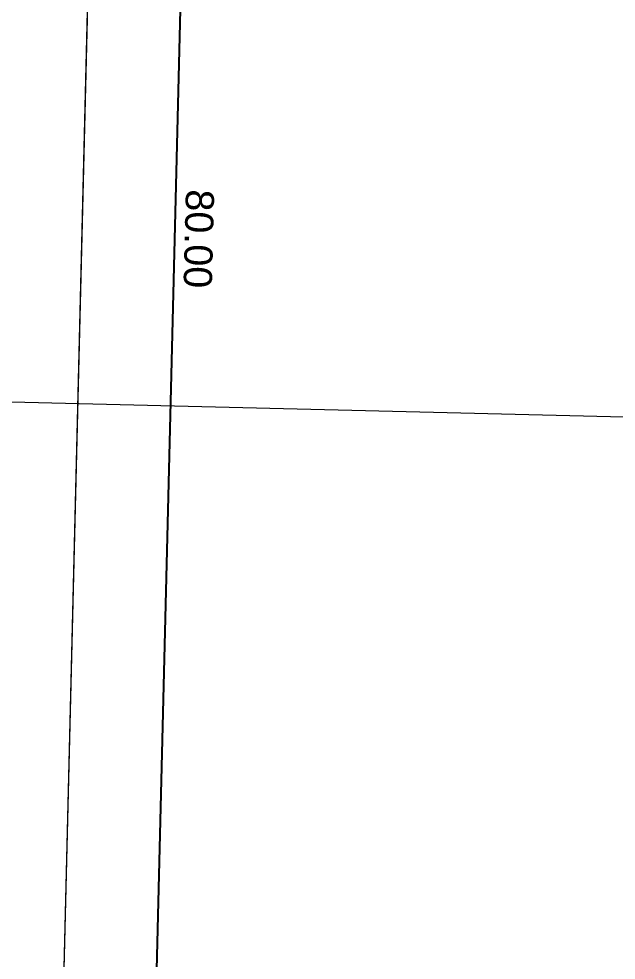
# Model space of a CAD drawing. Header units: millimetres. Extents: x 1418 to 1811, y 1796 to 1956.
# Drawn here: x 1523.17 to 1539.04, y 1831.13 to 1856.11 of the extents above; entities that cross this region are included whole.
import ezdxf

# ---------------------------------------------------------------- set-up
doc = ezdxf.new("R2010")
doc.units = ezdxf.units.MM
for name, color, linetype, lineweight in [('206_MURO_E_MURO_ARRIMO', 9, 'Continuous', 18), ('LINHAFINA', 7, 'Continuous', 15), ('PA6_TERRENO', 6, 'Continuous', 18), ('PA6_TEXTO', 3, 'Continuous', 18)]:
    doc.layers.add(name, color=color, linetype=linetype, lineweight=lineweight)
doc.styles.add('200 Médio', font='arial.ttf', dxfattribs={"height": 0.75})
doc.styles.add('ARIAL', font='ARIAL', dxfattribs={"height": 0.2})
doc.dimstyles.new('AQ250', dxfattribs={"dimscale": 10, "dimtxt": 0.05, "dimasz": 0.03, "dimexe": 0.03, "dimexo": 0.025, "dimgap": 0.025, "dimtad": 1, "dimzin": 0, "dimdsep": 46, "dimtxsty": 'ARIAL', "dimblk": 'ARCHTICK', "dimcen": 0.09, "dimdle": 0.03, "dimclrt": 7, "dimadec": 0, "dimazin": 0, "dimtfac": 1, "dimtix": 1, "dimtmove": 2, "dimatfit": 3, "dimldrblk": 'OPEN90', "dimfxl": 1, "dimtvp": 1, "dimtolj": 1, "dimtzin": 0, "dimarcsym": 0})

# ---------------------------------------------------------------- blocks, each defined once
blk = doc.blocks.new('_ArchTick')
at = {"color": 0, "linetype": 'ByBlock', "const_width": 0.15}
blk.add_lwpolyline([(-0.5, -0.5), (0.5, 0.5)], dxfattribs=at)
blk = doc.blocks.new('*D7')
at = {"layer": 'Defpoints', "color": 0, "transparency": 16777216}
for p in [(1525.828, 1890.337), (1528.299, 1890.276), (1523.861, 1810.357)]:
    blk.add_point(p, dxfattribs=at)
at = {"layer": 'PA6_TEXTO', "color": 0, "lineweight": -2, "transparency": 16777216}
for p, q in [((1526.325, 1809.996), (1528.307, 1890.576)), ((1526.078, 1890.331), (1528.599, 1890.269)), ((1524.111, 1810.351), (1526.632, 1810.289))]:
    blk.add_line(p, q, dxfattribs=at)
at = {"layer": 'PA6_TEXTO', "color": 0, "lineweight": -2, "transparency": 16777216, "xscale": 0.3, "yscale": 0.3, "zscale": 0.3}
for p, rotation in [((1528.299, 1890.276), 88.59100896413369), ((1526.332, 1810.296), 268.5910089641337)]:
    blk.add_blockref('_ArchTick', p, dxfattribs=dict(at, rotation=rotation))
at = {"layer": 'PA6_TEXTO', "color": 7, "transparency": 16777216, "insert": (1527.948, 1850.271), "char_height": 0.75, "attachment_point": 5, "rotation": 268.591, "style": '200 Médio'}
blk.add_mtext('\\A1;80.00', dxfattribs=at)
blk = doc.blocks.new('_Open90')
at = {"color": 0, "linetype": 'ByBlock', "lineweight": -2}
for p, q in [((0, 0), (-1, 0)), ((-0.5, 0.5), (0, 0)), ((0, 0), (-0.5, -0.5))]:
    blk.add_line(p, q, dxfattribs=at)

msp = doc.modelspace()

# ---------------------------------------------------------------- linework, layer by layer
at = {"layer": '206_MURO_E_MURO_ARRIMO'}
msp.add_line((1526.611, 1922.168), (1523.861, 1810.357), dxfattribs=at)
at = {"layer": 'LINHAFINA'}
msp.add_line((1521.646, 1845.978), (1552.268, 1845.232), dxfattribs=at)
at = {"layer": 'PA6_TERRENO'}
msp.add_lwpolyline([(1525.828, 1890.337), (1523.861, 1810.357), (1462.009, 1808.579), (1464.448, 1891.831)], close=True, dxfattribs=at)

# ---------------------------------------------------------------- dimensions: what is measured, and where the dimension line sits
at = {"layer": 'PA6_TEXTO'}
dim = msp.add_aligned_dim(p1=(1523.861, 1810.357), p2=(1525.828, 1890.337), distance=-2.472, dimstyle='AQ250', override={"dimtxsty": '200 Médio'}, dxfattribs=at)
dim.commit()
dim.dimension.update_dxf_attribs({"geometry": '*D7', "text_midpoint": (1527.948, 1850.271)})

doc.saveas('drawing.dxf')
